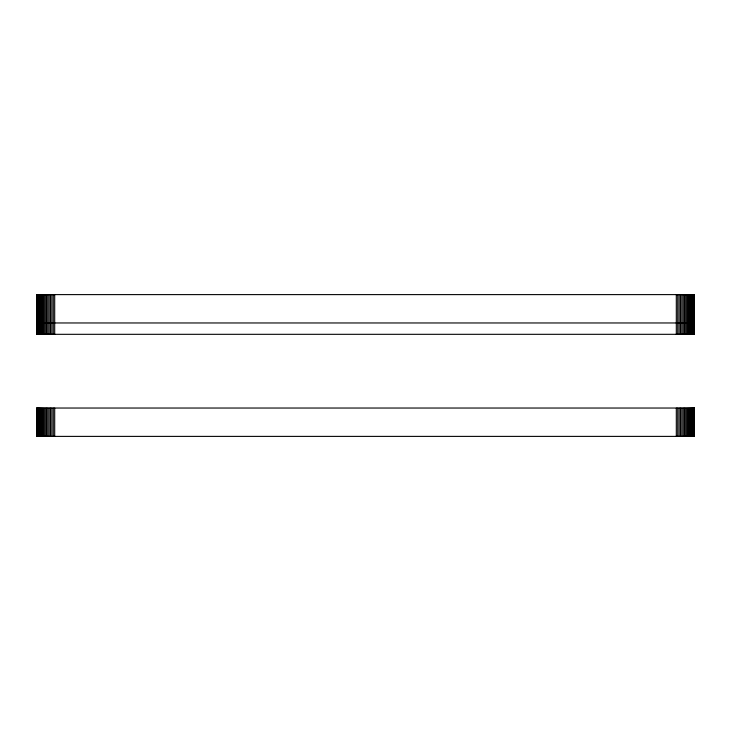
<?xml version="1.0" encoding="UTF-8"?>
<svg xmlns="http://www.w3.org/2000/svg" width="731" height="731" viewBox="0 0 731 731"><rect width="100%" height="100%" fill="white"/><g stroke="black" fill="none" stroke-linecap="round" stroke-linejoin="round"><path stroke-width="1.1" d="M36.55 322.965L694.45 322.965M694.231 294.611L694.231 334.314M694.231 408.035L694.231 436.389M693.947 294.611L693.947 334.314M693.947 408.035L693.947 436.389M693.573 294.611L693.573 334.314M693.573 408.035L693.573 436.389M693.07 294.611L693.07 334.314M693.07 408.035L693.07 436.389M692.476 294.611L692.476 334.314M692.476 408.035L692.476 436.389M691.782 294.611L691.782 334.314M691.782 408.035L691.782 436.389M690.987 294.611L690.987 334.314M690.987 408.035L690.987 436.389M690.11 294.611L690.11 334.314M690.11 408.035L690.11 436.389M689.132 294.611L689.132 334.314M689.132 408.035L689.132 436.389M688.09 294.611L688.09 334.314M688.09 408.035L688.09 436.389M686.976 294.611L686.976 334.314M686.976 408.035L686.976 436.389M685.788 294.611L685.788 334.314M685.788 408.035L685.788 436.389M684.545 294.611L684.545 334.314M684.545 408.035L684.545 436.389M683.257 294.611L683.257 334.314M683.257 408.035L683.257 436.389M681.913 294.611L681.913 334.314M681.913 408.035L681.913 436.389M680.543 294.611L680.543 334.314M680.543 408.035L680.543 436.389M679.145 294.611L679.145 334.314M679.145 408.035L679.145 436.389M677.728 294.611L677.728 334.314M677.728 408.035L677.728 436.389M676.312 294.611L676.312 334.314M676.312 408.035L676.312 436.389M54.697 294.611L54.697 334.314M54.697 408.035L54.697 436.389M53.272 294.611L53.272 334.314M53.272 408.035L53.272 436.389M51.855 294.611L51.855 334.314M51.855 408.035L51.855 436.389M50.457 294.611L50.457 334.314M50.457 408.035L50.457 436.389M49.087 294.611L49.087 334.314M49.087 408.035L49.087 436.389M47.753 294.611L47.753 334.314M47.753 408.035L47.753 436.389M46.455 294.611L46.455 334.314M46.455 408.035L46.455 436.389M45.212 294.611L45.212 334.314M45.212 408.035L45.212 436.389M44.024 294.611L44.024 334.314M44.024 408.035L44.024 436.389M42.91 294.611L42.91 334.314M42.91 408.035L42.91 436.389M41.868 294.611L41.868 334.314M41.868 408.035L41.868 436.389M40.899 294.611L40.899 334.314M40.899 408.035L40.899 436.389M40.013 294.611L40.013 334.314M40.013 408.035L40.013 436.389M39.218 294.611L39.218 334.314M39.218 408.035L39.218 436.389M38.524 294.611L38.524 334.314M38.524 408.035L38.524 436.389M37.93 294.611L37.93 334.314M37.93 408.035L37.93 436.389M37.436 294.611L37.436 334.314M37.436 408.035L37.436 436.389M37.043 294.611L37.043 334.314M37.043 408.035L37.043 436.389M36.769 294.611L36.769 334.314M36.769 408.035L36.769 436.389M694.45 294.611L36.605 294.611L36.605 334.314L694.395 334.314L694.45 294.611M694.395 408.035L36.605 408.035L36.605 436.389L694.395 436.389L694.395 408.035"/></g></svg>
